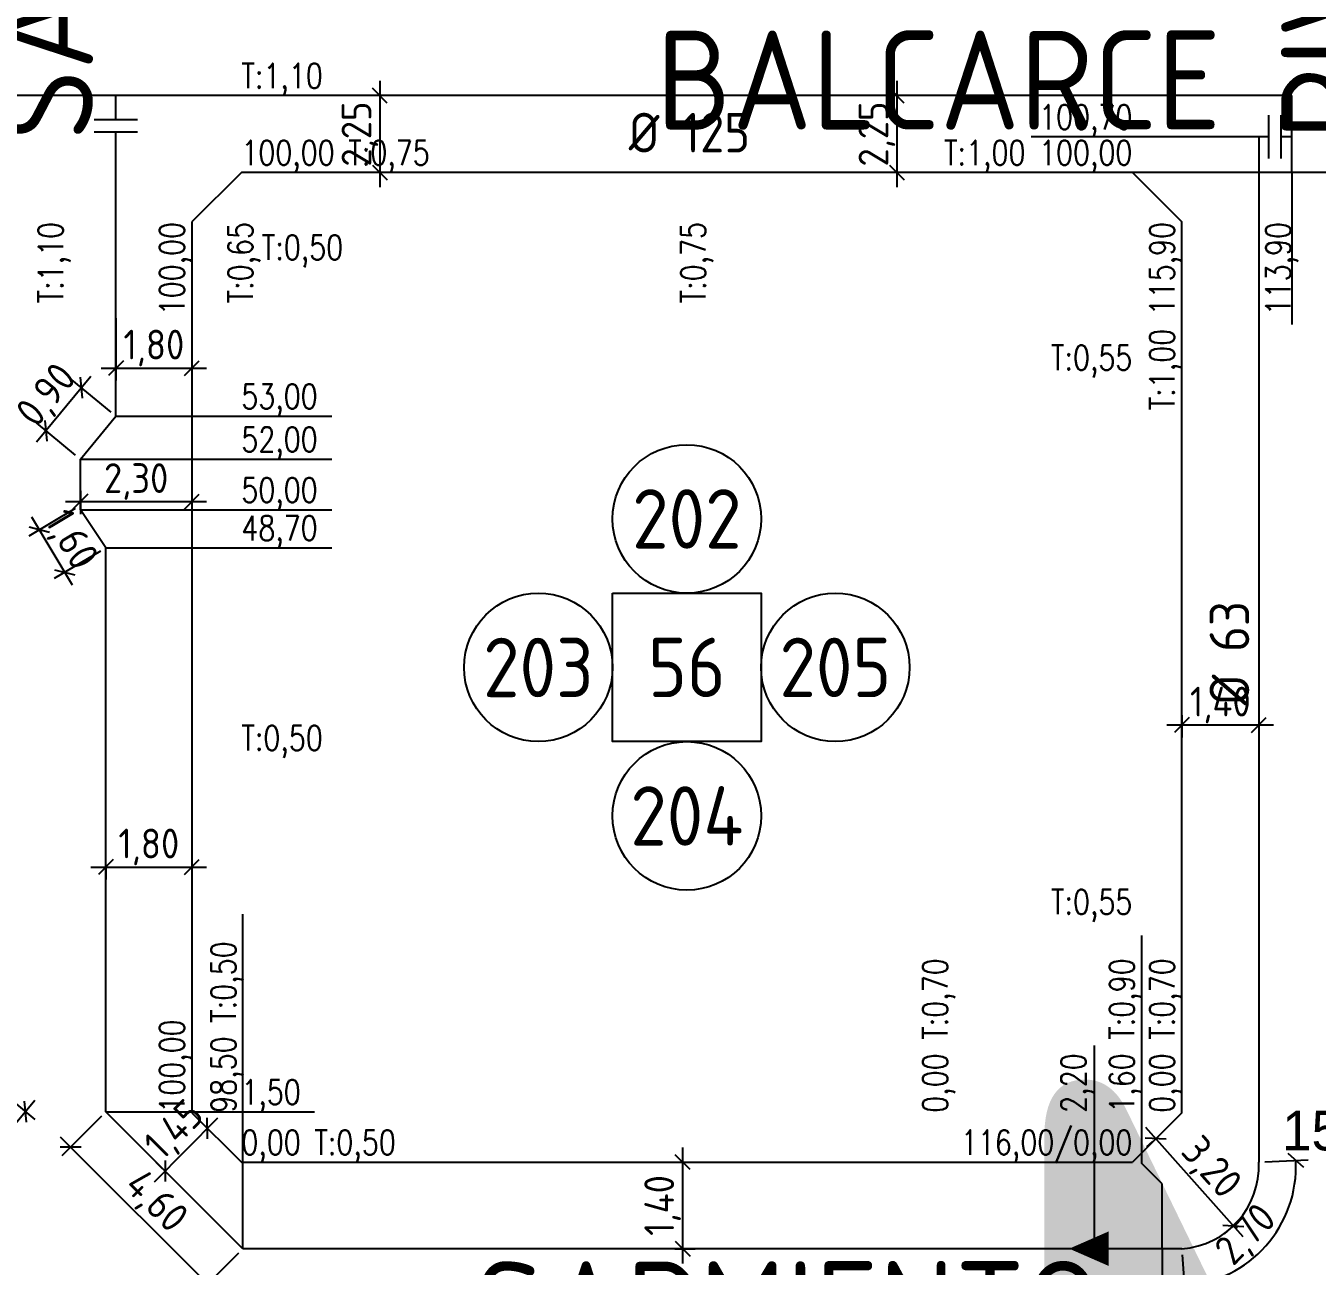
# Model space of a CAD drawing. Extents: x -48 to 13651, y -112 to 3468.
# Drawn here: x 1755.5 to 1885.9, y 1358.6 to 1484 of the extents above; entities that cross this region are included whole.
import ezdxf
from ezdxf.enums import TextEntityAlignment as Align

# ---------------------------------------------------------------- set-up
doc = ezdxf.new("R2010")
doc.units = 0
doc.header["$LTSCALE"] = 6
doc.header["$MEASUREMENT"] = 0
doc.linetypes.add('DOT2', pattern=[3.175, 0, -3.175])
doc.linetypes.add('HIDDEN', pattern=[0.375, 0.25, -0.125])
doc.layers.get('0').update_dxf_attribs({"linetype": 'CONTINUOUS'})
doc.layers.get('DEFPOINTS').update_dxf_attribs({"linetype": 'CONTINUOUS'})
for name, color, linetype in [('125', 101, 'CONTINUOUS'), ('50', 41, 'CONTINUOUS'), ('63', 171, 'CONTINUOUS'), ('CAÑERIA SIN CROQUIS', 210, 'HIDDEN'), ('COTA', 2, 'CONTINUOUS'), ('MANZANAS', 7, 'CONTINUOUS'), ('NUMCASA', 12, 'CONTINUOUS'), ('NUMERO-CROQUIS', 13, 'CONTINUOUS'), ('NUMERO-MANZANA', 4, 'CONTINUOUS'), ('PROGRESIVA', 60, 'CONTINUOUS'), ('RADIO', 4, 'DOT2'), ('REDUCCIONES', 13, 'CONTINUOUS'), ('TXTDIAMETRO', 7, 'CONTINUOUS')]:
    doc.layers.add(name, color=color, linetype=linetype)
doc.layers.add('ATENCION', color=7, linetype='CONTINUOUS', plot=False)
doc.styles.add('ABADIMTCONDE', font='isocp.shx')
doc.styles.add('GEOSLAB703LTBT', font='isocp.shx', dxfattribs={"width": 0.9, "height": 8})
doc.styles.add('GOTHICE', font='GOTHICE.shx', dxfattribs={"height": 0.6})
doc.styles.add('ROMANS', font='romans.shx', dxfattribs={"width": 0.8, "height": 2.5})
doc.dimstyles.new('COTA02', dxfattribs={"dimtxt": 3, "dimasz": 1.5, "dimexe": 1.25, "dimexo": 0.625, "dimgap": 0.3, "dimtad": 1, "dimtoh": 1, "dimdsep": 46, "dimlunit": 6, "dimtxsty": 'ABADIMTCONDE', "dimblk1": 'OBLIQUE', "dimblk2": 'OBLIQUE', "dimsah": 1, "dimcen": 2.5, "dimdle": 1.5, "dimclrd": 60, "dimclre": 60, "dimclrt": 256, "dimadec": 0, "dimazin": 0, "dimtfac": 1, "dimtix": 1, "dimtofl": 0, "dimtmove": 0, "dimatfit": 0, "dimldrblk": 'OBLIQUE', "dimfxl": 1, "dimtolj": 1, "dimtzin": 0, "dimarcsym": 0})

# ---------------------------------------------------------------- blocks, each defined once
blk = doc.blocks.new('CUPLARED')
at = {"layer": 'REDUCCIONES'}
blk.add_lwpolyline([(4, 0, 0, 3.5, 0), (0, 0, 3.5, 3.5, 0)], format="xyseb", dxfattribs=at)
blk = doc.blocks.new('_OBLIQUE')
at = {"color": 0, "linetype": 'ByBlock'}
blk.add_line((-0.5, -0.5), (0.5, 0.5), dxfattribs=at)
blk = doc.blocks.new('*D835')
at = {"layer": 'COTA', "color": 60, "lineweight": -2, "transparency": 16777216}
for p, q in [((1791.23, 1478.41), (1791.23, 1467.65)), ((1790.81, 1476.91), (1789.98, 1476.91)), ((1790.81, 1469.15), (1789.98, 1469.15))]:
    blk.add_line(p, q, dxfattribs=at)
at = {"layer": 'DEFPOINTS', "color": 0, "transparency": 16777216}
for p in [(1791.44, 1476.91), (1791.23, 1469.15), (1791.44, 1469.15)]:
    blk.add_point(p, dxfattribs=at)
at = {"layer": 'COTA', "color": 60, "lineweight": -2, "transparency": 16777216, "xscale": 1.5, "yscale": 1.5, "zscale": 1.5}
for p, rotation in [((1791.23, 1476.91), 90), ((1791.23, 1469.15), 270)]:
    blk.add_blockref('_OBLIQUE', p, dxfattribs=dict(at, rotation=rotation))
at = {"layer": 'COTA', "transparency": 16777216, "insert": (1789.21, 1473.03), "char_height": 3, "attachment_point": 5, "rotation": 90, "style": 'ABADIMTCONDE'}
blk.add_mtext('\\A1;2,25', dxfattribs=at)
blk = doc.blocks.new('*D836')
at = {"layer": 'COTA', "color": 60, "lineweight": -2, "transparency": 16777216}
for p, q in [((1843.45, 1478.41), (1843.45, 1467.65)), ((1845.41, 1476.91), (1842.2, 1476.91)), ((1845.41, 1469.15), (1842.2, 1469.15))]:
    blk.add_line(p, q, dxfattribs=at)
at = {"layer": 'DEFPOINTS', "color": 0, "transparency": 16777216}
for p in [(1846.03, 1476.91), (1843.45, 1469.15), (1846.03, 1469.15)]:
    blk.add_point(p, dxfattribs=at)
at = {"layer": 'COTA', "color": 60, "lineweight": -2, "transparency": 16777216, "xscale": 1.5, "yscale": 1.5, "zscale": 1.5}
for p, rotation in [((1843.45, 1476.91), 90), ((1843.45, 1469.15), 270)]:
    blk.add_blockref('_OBLIQUE', p, dxfattribs=dict(at, rotation=rotation))
at = {"layer": 'COTA', "transparency": 16777216, "insert": (1841.43, 1473.03), "char_height": 3, "attachment_point": 5, "rotation": 90, "style": 'ABADIMTCONDE'}
blk.add_mtext('\\A1;2,25', dxfattribs=at)
blk = doc.blocks.new('*D837')
at = {"layer": 'COTA', "color": 60, "lineweight": -2, "transparency": 16777216}
for p, q in [((1764.57, 1454.42), (1764.57, 1448.13)), ((1772.23, 1454.42), (1772.23, 1448.13)), ((1763.07, 1449.38), (1773.73, 1449.38))]:
    blk.add_line(p, q, dxfattribs=at)
at = {"layer": 'DEFPOINTS', "color": 0, "transparency": 16777216}
for p in [(1764.57, 1455.05), (1772.23, 1455.05), (1772.23, 1449.38)]:
    blk.add_point(p, dxfattribs=at)
at = {"layer": 'COTA', "color": 60, "lineweight": -2, "transparency": 16777216, "xscale": 1.5, "yscale": 1.5, "zscale": 1.5, "rotation": 180}
blk.add_blockref('_OBLIQUE', (1764.57, 1449.38), dxfattribs=at)
at = {"layer": 'COTA', "color": 60, "lineweight": -2, "transparency": 16777216, "xscale": 1.5, "yscale": 1.5, "zscale": 1.5}
blk.add_blockref('_OBLIQUE', (1772.23, 1449.38), dxfattribs=at)
at = {"layer": 'COTA', "transparency": 16777216, "insert": (1768.4, 1451.41), "char_height": 3, "attachment_point": 5, "style": 'ABADIMTCONDE'}
blk.add_mtext('\\A1;1,80', dxfattribs=at)
blk = doc.blocks.new('*D838')
at = {"layer": 'COTA', "color": 60, "lineweight": -2, "transparency": 16777216}
for p, q in [((1760.98, 1436.99), (1760.98, 1434.64)), ((1772.23, 1436.99), (1772.23, 1434.64)), ((1759.48, 1435.89), (1773.73, 1435.89))]:
    blk.add_line(p, q, dxfattribs=at)
at = {"layer": 'DEFPOINTS', "color": 0, "transparency": 16777216}
for p in [(1760.98, 1437.62), (1772.23, 1437.62), (1772.23, 1435.89)]:
    blk.add_point(p, dxfattribs=at)
at = {"layer": 'COTA', "color": 60, "lineweight": -2, "transparency": 16777216, "xscale": 1.5, "yscale": 1.5, "zscale": 1.5, "rotation": 180}
blk.add_blockref('_OBLIQUE', (1760.98, 1435.89), dxfattribs=at)
at = {"layer": 'COTA', "color": 60, "lineweight": -2, "transparency": 16777216, "xscale": 1.5, "yscale": 1.5, "zscale": 1.5}
blk.add_blockref('_OBLIQUE', (1772.23, 1435.89), dxfattribs=at)
at = {"layer": 'COTA', "transparency": 16777216, "insert": (1766.61, 1437.92), "char_height": 3, "attachment_point": 5, "style": 'ABADIMTCONDE'}
blk.add_mtext('\\A1;2,30', dxfattribs=at)
blk = doc.blocks.new('*D839')
at = {"layer": 'COTA', "color": 60, "lineweight": -2, "transparency": 16777216}
for p, q in [((1762.04, 1398.97), (1773.73, 1398.97)), ((1763.54, 1398.96), (1763.54, 1397.72)), ((1772.23, 1398.96), (1772.23, 1397.72))]:
    blk.add_line(p, q, dxfattribs=at)
at = {"layer": 'DEFPOINTS', "color": 0, "transparency": 16777216}
for p in [(1763.54, 1399.58), (1772.23, 1399.58), (1772.23, 1398.97)]:
    blk.add_point(p, dxfattribs=at)
at = {"layer": 'COTA', "color": 60, "lineweight": -2, "transparency": 16777216, "xscale": 1.5, "yscale": 1.5, "zscale": 1.5, "rotation": 180}
blk.add_blockref('_OBLIQUE', (1763.54, 1398.97), dxfattribs=at)
at = {"layer": 'COTA', "color": 60, "lineweight": -2, "transparency": 16777216, "xscale": 1.5, "yscale": 1.5, "zscale": 1.5}
blk.add_blockref('_OBLIQUE', (1772.23, 1398.97), dxfattribs=at)
at = {"layer": 'COTA', "transparency": 16777216, "insert": (1767.89, 1401), "char_height": 3, "attachment_point": 5, "style": 'ABADIMTCONDE'}
blk.add_mtext('\\A1;1,80', dxfattribs=at)
blk = doc.blocks.new('*D840')
at = {"layer": 'COTA', "color": 60, "lineweight": -2, "transparency": 16777216}
for p, q in [((1762.04, 1448.55), (1756.54, 1441.89)), ((1764.08, 1444.92), (1760.12, 1448.19)), ((1760.5, 1440.57), (1756.53, 1443.84))]:
    blk.add_line(p, q, dxfattribs=at)
at = {"layer": 'DEFPOINTS', "color": 0, "transparency": 16777216}
for p in [(1764.57, 1444.53), (1757.5, 1443.05), (1760.98, 1440.18)]:
    blk.add_point(p, dxfattribs=at)
at = {"layer": 'COTA', "color": 60, "lineweight": -2, "transparency": 16777216, "xscale": 1.5, "yscale": 1.5, "zscale": 1.5}
for p, rotation in [((1761.09, 1447.4), 50.48530937180397), ((1757.5, 1443.05), 230.485309371804)]:
    blk.add_blockref('_OBLIQUE', p, dxfattribs=dict(at, rotation=rotation))
at = {"layer": 'COTA', "transparency": 16777216, "insert": (1757.73, 1446.51), "char_height": 3, "attachment_point": 5, "rotation": 50.4853, "style": 'ABADIMTCONDE'}
blk.add_mtext('\\A1;0,90', dxfattribs=at)
blk = doc.blocks.new('*D841')
at = {"layer": 'COTA', "color": 60, "lineweight": -2, "transparency": 16777216}
for p, q in [((1760.44, 1435.19), (1755.77, 1432.4)), ((1760.17, 1427.46), (1756.07, 1434.33)), ((1763.01, 1430.9), (1758.33, 1428.11))]:
    blk.add_line(p, q, dxfattribs=at)
at = {"layer": 'DEFPOINTS', "color": 0, "transparency": 16777216}
for p in [(1760.98, 1435.51), (1756.84, 1433.04), (1763.54, 1431.22)]:
    blk.add_point(p, dxfattribs=at)
at = {"layer": 'COTA', "color": 60, "lineweight": -2, "transparency": 16777216, "xscale": 1.5, "yscale": 1.5, "zscale": 1.5}
for p, rotation in [((1756.84, 1433.04), 120.8419138188217), ((1759.4, 1428.75), 300.8419138188217)]:
    blk.add_blockref('_OBLIQUE', p, dxfattribs=dict(at, rotation=rotation))
at = {"layer": 'COTA', "transparency": 16777216, "insert": (1759.86, 1431.93), "char_height": 3, "attachment_point": 5, "rotation": 300.8419, "style": 'ABADIMTCONDE'}
blk.add_mtext('\\A1;1,60', dxfattribs=at)
blk = doc.blocks.new('*D842')
at = {"layer": 'COTA', "color": 60, "lineweight": -2, "transparency": 16777216}
for p, q in [((1768.47, 1367.18), (1774.85, 1373.63)), ((1774.29, 1372.08), (1772.91, 1373.45)), ((1770.02, 1367.76), (1768.64, 1369.13))]:
    blk.add_line(p, q, dxfattribs=at)
at = {"layer": 'DEFPOINTS', "color": 0, "transparency": 16777216}
for p in [(1773.8, 1372.57), (1774.73, 1371.65), (1770.46, 1367.32)]:
    blk.add_point(p, dxfattribs=at)
at = {"layer": 'COTA', "color": 60, "lineweight": -2, "transparency": 16777216, "xscale": 1.5, "yscale": 1.5, "zscale": 1.5}
for p, rotation in [((1773.8, 1372.57), 45.32745727881892), ((1769.53, 1368.25), 225.3274572788189)]:
    blk.add_blockref('_OBLIQUE', p, dxfattribs=dict(at, rotation=rotation))
at = {"layer": 'COTA', "transparency": 16777216, "insert": (1770.63, 1372.25), "char_height": 3, "attachment_point": 5, "rotation": 45.3275, "style": 'ABADIMTCONDE'}
blk.add_mtext('\\A1;1,45', dxfattribs=at)
blk = doc.blocks.new('*D843')
at = {"layer": 'COTA', "color": 60, "lineweight": -2, "transparency": 16777216}
for p, q in [((1763.1, 1373.79), (1759.1, 1369.78)), ((1758.92, 1371.73), (1774.88, 1355.79)), ((1776.94, 1359.97), (1772.94, 1355.96))]:
    blk.add_line(p, q, dxfattribs=at)
at = {"layer": 'DEFPOINTS', "color": 0, "transparency": 16777216}
for p in [(1763.54, 1374.23), (1777.38, 1360.41), (1773.82, 1356.85)]:
    blk.add_point(p, dxfattribs=at)
at = {"layer": 'COTA', "color": 60, "lineweight": -2, "transparency": 16777216, "xscale": 1.5, "yscale": 1.5, "zscale": 1.5}
for p, rotation in [((1759.98, 1370.67), 135.0429647637719), ((1773.82, 1356.85), 315.0429647637719)]:
    blk.add_blockref('_OBLIQUE', p, dxfattribs=dict(at, rotation=rotation))
at = {"layer": 'COTA', "transparency": 16777216, "insert": (1768.48, 1365.04), "char_height": 3, "attachment_point": 5, "rotation": 315.043, "style": 'ABADIMTCONDE'}
blk.add_mtext('\\A1;4,60', dxfattribs=at)
blk = doc.blocks.new('*D844')
at = {"layer": 'COTA', "color": 60, "lineweight": -2, "transparency": 16777216}
for p, q in [((1821.82, 1358.91), (1821.82, 1370.65)), ((1821.02, 1369.15), (1823.07, 1369.15)), ((1821.02, 1360.41), (1823.07, 1360.41))]:
    blk.add_line(p, q, dxfattribs=at)
at = {"layer": 'DEFPOINTS', "color": 0, "transparency": 16777216}
for p in [(1820.4, 1369.15), (1821.82, 1369.15), (1820.4, 1360.41)]:
    blk.add_point(p, dxfattribs=at)
at = {"layer": 'COTA', "color": 60, "lineweight": -2, "transparency": 16777216, "xscale": 1.5, "yscale": 1.5, "zscale": 1.5}
for p, rotation in [((1821.82, 1369.15), 90), ((1821.82, 1360.41), 270)]:
    blk.add_blockref('_OBLIQUE', p, dxfattribs=dict(at, rotation=rotation))
at = {"layer": 'COTA', "transparency": 16777216, "insert": (1819.79, 1364.78), "char_height": 3, "attachment_point": 5, "rotation": 90, "style": 'ABADIMTCONDE'}
blk.add_mtext('\\A1;1,40', dxfattribs=at)
blk = doc.blocks.new('*D845')
at = {"layer": 'COTA', "color": 60, "lineweight": -2, "transparency": 16777216}
for p, q in [((1872.23, 1414.32), (1872.23, 1412.07)), ((1880, 1414.32), (1880, 1412.07)), ((1881.5, 1413.32), (1870.73, 1413.32))]:
    blk.add_line(p, q, dxfattribs=at)
at = {"layer": 'DEFPOINTS', "color": 0, "transparency": 16777216}
for p in [(1872.23, 1414.94), (1880, 1414.94), (1872.23, 1413.32)]:
    blk.add_point(p, dxfattribs=at)
at = {"layer": 'COTA', "color": 60, "lineweight": -2, "transparency": 16777216, "xscale": 1.5, "yscale": 1.5, "zscale": 1.5, "rotation": 180}
blk.add_blockref('_OBLIQUE', (1872.23, 1413.32), dxfattribs=at)
at = {"layer": 'COTA', "color": 60, "lineweight": -2, "transparency": 16777216, "xscale": 1.5, "yscale": 1.5, "zscale": 1.5}
blk.add_blockref('_OBLIQUE', (1880, 1413.32), dxfattribs=at)
at = {"layer": 'COTA', "transparency": 16777216, "insert": (1876.12, 1415.34), "char_height": 3, "attachment_point": 5, "style": 'ABADIMTCONDE'}
blk.add_mtext('\\A1;1,40', dxfattribs=at)
blk = doc.blocks.new('*D846')
at = {"layer": 'COTA', "color": 60, "lineweight": -2, "transparency": 16777216}
for p, q in [((1878.44, 1361.6), (1868.61, 1372.65)), ((1869.27, 1371.23), (1868.67, 1370.7)), ((1877.1, 1362.43), (1876.51, 1361.89))]:
    blk.add_line(p, q, dxfattribs=at)
at = {"layer": 'DEFPOINTS', "color": 0, "transparency": 16777216}
for p in [(1869.6, 1371.53), (1869.73, 1371.65), (1877.57, 1362.84)]:
    blk.add_point(p, dxfattribs=at)
at = {"layer": 'COTA', "color": 60, "lineweight": -2, "transparency": 16777216, "xscale": 1.5, "yscale": 1.5, "zscale": 1.5}
for p, rotation in [((1869.6, 1371.53), 131.6753121803118), ((1877.44, 1362.72), 311.6753121803118)]:
    blk.add_blockref('_OBLIQUE', p, dxfattribs=dict(at, rotation=rotation))
at = {"layer": 'COTA', "transparency": 16777216, "insert": (1875.03, 1368.47), "char_height": 3, "attachment_point": 5, "rotation": 311.6753, "style": 'ABADIMTCONDE'}
blk.add_mtext('\\A1;3,20', dxfattribs=at)
blk = doc.blocks.new('*D1115')
at = {"layer": 'DEFPOINTS', "color": 0, "transparency": 16777216}
for p in [(1871.67, 1368.73), (1880, 1369.15), (1882.46, 1363.28), (1872.23, 1360.41)]:
    blk.add_point(p, dxfattribs=at)
at = {"layer": 'PROGRESIVA', "color": 60, "lineweight": -2, "transparency": 16777216}
for p, q in [((1880.62, 1369.18), (1885, 1369.39)), ((1872.28, 1359.79), (1872.57, 1355.42))]:
    blk.add_line(p, q, dxfattribs=at)
blk.add_arc((1871.67, 1368.73), 12.09, 273.855, 2.8591, dxfattribs=at)
at = {"layer": 'PROGRESIVA', "color": 60, "lineweight": -2, "transparency": 16777216, "xscale": 1.5, "yscale": 1.5, "zscale": 1.5}
for p, rotation in [((1883.75, 1369.33), 92.8591324208041), ((1872.49, 1356.67), 183.8550423559151)]:
    blk.add_blockref('_OBLIQUE', p, dxfattribs=dict(at, rotation=rotation))
at = {"layer": 'PROGRESIVA', "transparency": 16777216, "insert": (1878.86, 1361.69), "char_height": 3, "attachment_point": 5, "rotation": 45.5976, "style": 'ABADIMTCONDE'}
blk.add_mtext('\\A1;2,70', dxfattribs=at)
blk = doc.blocks.new('*D1128')
at = {"layer": 'COTA', "color": 60, "lineweight": -2, "transparency": 16777216}
for p, q in [((1752.32, 1376.83), (1756.39, 1373.45)), ((1756.39, 1375.4), (1742.7, 1358.91)), ((1740.54, 1362.65), (1744.62, 1359.27))]:
    blk.add_line(p, q, dxfattribs=at)
at = {"layer": 'DEFPOINTS', "color": 0, "transparency": 16777216}
for p in [(1751.84, 1377.23), (1740.06, 1363.05), (1743.66, 1360.07)]:
    blk.add_point(p, dxfattribs=at)
at = {"layer": 'COTA', "color": 60, "lineweight": -2, "transparency": 16777216, "xscale": 1.5, "yscale": 1.5, "zscale": 1.5}
for p, rotation in [((1755.43, 1374.25), 50.30040567323951), ((1743.66, 1360.07), 230.3004056732395)]:
    blk.add_blockref('_OBLIQUE', p, dxfattribs=dict(at, rotation=rotation))
at = {"layer": 'COTA', "transparency": 16777216, "insert": (1747.74, 1368.16), "char_height": 3, "attachment_point": 5, "rotation": 50.3004, "style": 'ABADIMTCONDE'}
blk.add_mtext('\\A1;4,00', dxfattribs=at)
blk = doc.blocks.new('Ø125')
at = {"layer": 'TXTDIAMETRO', "color": 7, "ltscale": 0.1, "style": 'ABADIMTCONDE'}
blk.add_text('Ø 125', height=4, dxfattribs=at).set_placement((0, 0), align=Align.MIDDLE)

msp = doc.modelspace()

# ---------------------------------------------------------------- linework, layer by layer
at = {"layer": '125', "ltscale": 0.1}
for p, q in [((1883.333, 1476.911), (1609.243, 1476.911)), ((1883.333, 1469.145), (1883.333, 1476.911)), ((1915.99, 1469.145), (1883.333, 1469.145))]:
    msp.add_line(p, q, dxfattribs=at)
at = {"layer": '50', "ltscale": 0.1}
for p, q in [((1764.567, 1444.527), (1764.567, 1473.263)), ((1760.979, 1440.177), (1764.567, 1444.527)), ((1760.979, 1435.058), (1760.979, 1440.177)), ((1763.542, 1431.22), (1760.979, 1435.058)), ((1763.542, 1374.234), (1763.542, 1431.22)), ((1777.382, 1360.415), (1763.542, 1374.234)), ((1863.417, 1360.415), (1777.382, 1360.415))]:
    msp.add_line(p, q, dxfattribs=at)
at = {"layer": '63', "ltscale": 0.1}
for p, q in [((1764.567, 1474.511), (1764.567, 1476.911)), ((1879.997, 1472.747), (1879.997, 1369.145)), ((1881.013, 1472.747), (1879.997, 1472.747)), ((1883.333, 1472.747), (1882.26, 1472.747)), ((1872.234, 1360.415), (1863.417, 1360.415)), ((1870.235, 1360.315), (1870.235, 1343.169))]:
    msp.add_line(p, q, dxfattribs=at)
msp.add_arc((1871.673, 1368.73), 8.334, 273.85504, 2.85913, dxfattribs=at)
at = {"layer": 'MANZANAS'}
for p, q in [((1777.234, 1469.145), (1772.234, 1464.145)), ((1867.234, 1469.145), (1777.234, 1469.145)), ((1867.234, 1469.145), (1872.234, 1464.145)), ((1772.234, 1464.145), (1772.234, 1374.145)), ((1872.234, 1374.145), (1872.234, 1464.145)), ((1772.234, 1374.145), (1777.234, 1369.145)), ((1872.234, 1374.145), (1867.234, 1369.145)), ((1777.234, 1369.145), (1867.234, 1369.145))]:
    msp.add_line(p, q, dxfattribs=at)
at = {"layer": 'NUMERO-CROQUIS'}
for centre in [(1822.234, 1434.145), (1807.234, 1419.145), (1837.234, 1419.145), (1822.234, 1404.145)]:
    msp.add_circle(centre, 7.5, dxfattribs=at)
at = {"layer": 'NUMERO-MANZANA'}
msp.add_lwpolyline([(1814.734, 1426.645), (1829.734, 1426.645), (1829.734, 1411.645), (1814.734, 1411.645)], close=True, dxfattribs=at)
at = {"layer": 'PROGRESIVA'}
for p, q in [((1879.997, 1472.747), (1857.021, 1472.747)), ((1883.333, 1469.145), (1867.234, 1469.145)), ((1883.333, 1469.145), (1883.333, 1453.772)), ((1764.567, 1444.527), (1786.358, 1444.527)), ((1760.979, 1440.177), (1786.358, 1440.177)), ((1760.979, 1435.058), (1786.358, 1435.058)), ((1763.542, 1431.22), (1786.358, 1431.22)), ((1777.382, 1360.415), (1777.382, 1394.227)), ((1868.174, 1369.007), (1868.174, 1392.057)), ((1863.417, 1360.415), (1863.417, 1380.939)), ((1763.542, 1374.234), (1784.631, 1374.234)), ((1870.235, 1366.973), (1868.174, 1369.007)), ((1870.235, 1360.315), (1870.235, 1366.973))]:
    msp.add_line(p, q, dxfattribs=at)
at = {"layer": 'REDUCCIONES', "ltscale": 0.1}
for p, q in [((1762.38, 1474.511), (1766.754, 1474.511)), ((1881.013, 1470.56), (1881.013, 1474.935)), ((1882.26, 1470.56), (1882.26, 1474.935)), ((1762.38, 1473.263), (1766.754, 1473.263))]:
    msp.add_line(p, q, dxfattribs=at)

# ---------------------------------------------------------------- block references
at = {"layer": 'CAÑERIA SIN CROQUIS', "ltscale": 0.1, "rotation": 180}
msp.add_blockref('CUPLARED', (1864.853, 1360.415), dxfattribs=at)
at = {"layer": 'COTA'}
msp.add_blockref('Ø125', (1822.494, 1473.181), dxfattribs=at)

# ---------------------------------------------------------------- texts
at = {"layer": 'ATENCION', "style": 'GEOSLAB703LTBT'}
for s, p in [('SAN MARTIN', (1757.234, 1472.415)), ('RIVADAVIA', (1887.234, 1472.415))]:
    msp.add_text(s, height=10, rotation=90, dxfattribs=at).set_placement(p, align=Align.MIDDLE_LEFT)
for s, p in [('BALCARCE', (1819.141, 1478.487)), ('SARMIENTO', (1800.887, 1354.145))]:
    msp.add_text(s, height=10, dxfattribs=at).set_placement(p, align=Align.MIDDLE_LEFT)
at = {"layer": 'NUMCASA', "color": 12, "linetype": 'Continuous', "style": 'GOTHICE'}
msp.add_text('150', height=4, dxfattribs=at).set_placement((1886.819, 1369.145), align=Align.BOTTOM_CENTER)
at = {"layer": 'NUMERO-CROQUIS', "style": 'GEOSLAB703LTBT'}
for s, p in [('202', (1822.234, 1434.145)), ('203', (1807.234, 1419.145)), ('205', (1837.234, 1419.145)), ('204', (1822.234, 1404.145))]:
    msp.add_text(s, height=6, dxfattribs=at).set_placement(p, align=Align.MIDDLE)
at = {"layer": 'NUMERO-MANZANA', "style": 'GEOSLAB703LTBT'}
msp.add_text('56', height=6, dxfattribs=at).set_placement((1822.234, 1419.145), align=Align.MIDDLE)
at = {"layer": 'PROGRESIVA', "style": 'ROMANS', "width": 0.8}
for s, p in [('T:1,10', (1777.234, 1476.911)), ('100,00 T:0,75', (1777.234, 1469.145)), ('T:0,50', (1779.294, 1459.578)), ('53,00', (1777.234, 1444.527)), ('52,00', (1777.234, 1440.177)), ('50,00', (1777.234, 1435.058)), ('48,70', (1777.234, 1431.22)), ('T:0,50', (1777.234, 1410.008)), ('1,50', (1777.234, 1374.234)), ('0,00 T:0,50', (1777.234, 1369.145))]:
    msp.add_text(s, height=2.5, dxfattribs=at).set_placement(p, align=Align.BOTTOM_LEFT)
for s, p in [('100,70', (1867.234, 1472.749)), ('T:1,00 100,00', (1867.234, 1469.145)), ('T:0,55', (1867.234, 1448.437)), ('T:0,55', (1867.234, 1393.454)), ('116,00/0,00', (1867.234, 1369.145))]:
    msp.add_text(s, height=2.5, dxfattribs=at).set_placement(p, align=Align.BOTTOM_RIGHT)
for s, p in [('T:1,10', (1759.971, 1464.145)), ('100,00', (1772.234, 1464.145)), ('T:0,65', (1779.137, 1464.145)), ('T:0,75', (1824.876, 1464.145)), ('T:1,00 115,90', (1872.234, 1464.145)), ('113,90', (1883.962, 1464.145))]:
    msp.add_text(s, height=2.5, rotation=90, dxfattribs=at).set_placement(p, align=Align.BOTTOM_RIGHT)
for s, p in [('98,50 T:0,50', (1777.433, 1374.145)), ('0,00 T:0,70', (1849.315, 1374.145)), ('1,60 T:0,90', (1868.174, 1374.145)), ('0,00 T:0,70', (1872.234, 1374.145)), ('100,00', (1772.234, 1374.145)), ('2,20', (1863.289, 1374.145))]:
    msp.add_text(s, height=2.5, rotation=90, dxfattribs=at).set_placement(p, align=Align.BOTTOM_LEFT)
at = {"layer": 'RADIO', "color": 4, "ltscale": 0.5, "style": 'GEOSLAB703LTBT', "width": 0.9}
msp.add_text('Radio Nº 4', height=98.7157, dxfattribs=at).set_placement((1534.853, 1278.458))
at = {"layer": 'TXTDIAMETRO', "ltscale": 0.1, "style": 'ABADIMTCONDE'}
msp.add_text('Ø 63', height=4, rotation=90, dxfattribs=at).set_placement((1877.034, 1420.58), align=Align.MIDDLE)

# ---------------------------------------------------------------- dimensions: what is measured, and where the dimension line sits
at = {"layer": 'COTA'}
for base, p1, p2, text, picture, middle in [((1791.234, 1469.145), (1791.437, 1476.911), (1791.437, 1469.145), '2,25', '*D835', (1789.209, 1473.028)), ((1843.453, 1469.145), (1846.031, 1476.911), (1846.031, 1469.145), '2,25', '*D836', (1841.428, 1473.028)), ((1821.82, 1369.145), (1820.399, 1360.415), (1820.399, 1369.145), '1,40', '*D844', (1819.795, 1364.78))]:
    dim = msp.add_linear_dim(base=base, p1=p1, p2=p2, angle=90, text=text, dimstyle='COTA02', dxfattribs=at)
    dim.commit()
    dim.dimension.update_dxf_attribs({"geometry": picture, "text_midpoint": middle})
for base, p1, p2, text, picture, middle in [((1772.234, 1449.382), (1764.567, 1455.048), (1772.234, 1455.048), '1,80', '*D837', (1768.4, 1451.407)), ((1772.234, 1435.891), (1760.979, 1437.618), (1772.234, 1437.618), '2,30', '*D838', (1766.606, 1437.916)), ((1872.234, 1413.317), (1879.997, 1414.941), (1872.234, 1414.941), '1,40', '*D845', (1876.115, 1415.342)), ((1772.234, 1398.972), (1763.542, 1399.581), (1772.234, 1399.581), '1,80', '*D839', (1767.888, 1400.997))]:
    dim = msp.add_linear_dim(base=base, p1=p1, p2=p2, text=text, dimstyle='COTA02', dxfattribs=at)
    dim.commit()
    dim.dimension.update_dxf_attribs({"geometry": picture, "text_midpoint": middle})
for base, p1, p2, angle, text, picture, middle in [((1757.499, 1443.047), (1764.567, 1444.527), (1760.979, 1440.177), 230.48531, '0,90', '*D840', (1759.293, 1445.222)), ((1756.839, 1433.04), (1763.542, 1431.22), (1760.979, 1435.512), 120.84191, '1,60', '*D841', (1758.121, 1430.894)), ((1773.8, 1372.568), (1770.462, 1367.324), (1774.734, 1371.645), 45.32746, '1,45', '*D842', (1772.074, 1370.822)), ((1773.819, 1356.847), (1763.542, 1374.234), (1777.382, 1360.415), 315.04296, '4,60', '*D843', (1767.051, 1363.606))]:
    dim = msp.add_linear_dim(base=base, p1=p1, p2=p2, angle=angle, text=text, dimstyle='COTA02', dxfattribs=at)
    dim.commit()
    dim.dimension.update_dxf_attribs({"geometry": picture, "text_midpoint": middle, "dimtype": 161})
at = {"layer": 'COTA', "color": 12}
dim = msp.add_linear_dim(base=(1743.658, 1360.067), p1=(1751.839, 1377.234), p2=(1740.064, 1363.05), angle=230.30041, text='4,00', dimstyle='COTA02', dxfattribs=at)
dim.commit()
dim.dimension.update_dxf_attribs({"geometry": '*D1128', "text_midpoint": (1749.301, 1366.865), "dimtype": 161})
at = {"layer": 'COTA'}
dim = msp.add_aligned_dim(p1=(1877.571, 1362.841), p2=(1869.734, 1371.645), distance=0.175, text='3,20', dimstyle='COTA02', dxfattribs=at)
dim.commit()
dim.dimension.update_dxf_attribs({"geometry": '*D846', "text_midpoint": (1875.034, 1368.474)})
at = {"layer": 'PROGRESIVA'}
dim = msp.add_angular_dim_3p(base=(1882.463, 1363.277), center=(1871.673, 1368.73), p1=(1872.234, 1360.415), p2=(1879.997, 1369.145), text='2,70', dimstyle='COTA02', override={"dimadec": 4}, dxfattribs=at)
dim.commit()
dim.dimension.update_dxf_attribs({"geometry": '*D1115', "text_midpoint": (1880.31, 1360.271), "dimtype": 165})

doc.saveas('drawing.dxf')
